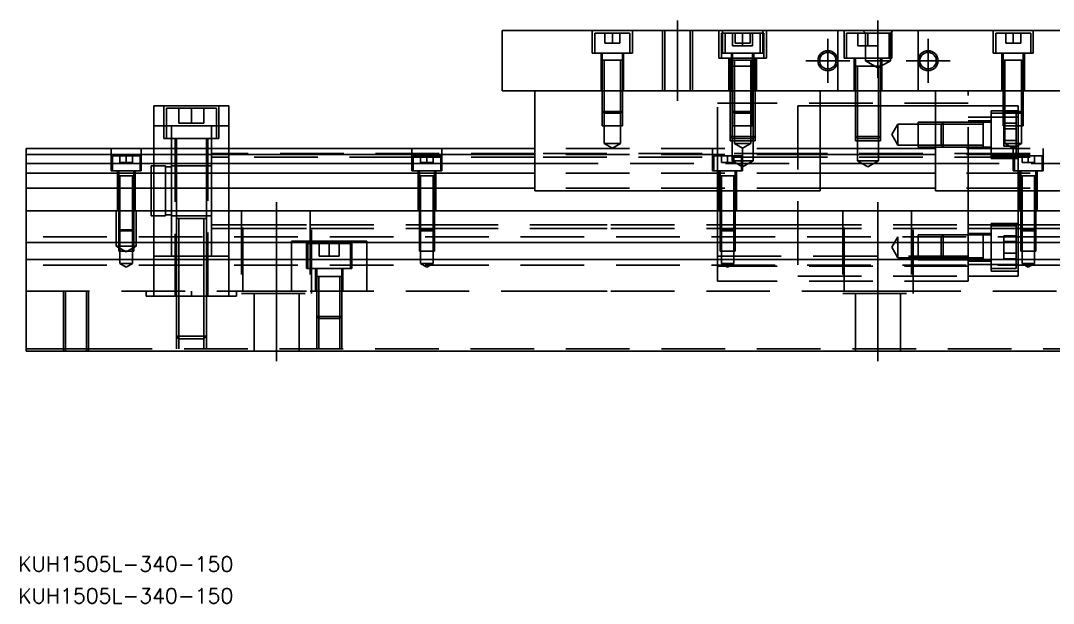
# Model space of a CAD drawing. Extents: x -12 to 553, y -287 to 102.
# Drawn here: x -1.1 to 205, y -287.3 to -171 of the extents above; entities that cross this region are included whole.
import ezdxf

# ---------------------------------------------------------------- set-up
doc = ezdxf.new("R2010")
doc.units = 0
doc.linetypes.add('CENTER', pattern=[50.8, 31.75, -6.35, 6.35, -6.35])
doc.linetypes.add('DASHED', pattern=[19.05, 12.7, -6.35])
doc.layers.get('0').update_dxf_attribs({"linetype": 'CONTINUOUS'})
doc.layers.add('CENTER', color=1, linetype='CENTER')
doc.styles.get("Standard").update_dxf_attribs({"font": 'txt.shx', "height": 3, "bigfont": 'bigfont.shx'})

# ---------------------------------------------------------------- blocks, each defined once
blk = doc.blocks.new('*U2')
at = {"color": 7, "linetype": 'CONTINUOUS'}
blk.add_text('KUH1505L-340-150', height=3, dxfattribs=at).set_placement((-1.58, -287.34))
blk = doc.blocks.new('*U3')
at = {"color": 7, "linetype": 'CONTINUOUS'}
blk.add_text('KUH1505L-340-150', height=3, dxfattribs=at).set_placement((-1.58, -281.01))

msp = doc.modelspace()

# ---------------------------------------------------------------- linework, layer by layer
at = {"color": 7, "linetype": 'CONTINUOUS'}
for p, q in [((95, -172.99), (245, -172.99)), ((95, -172.99), (95, -184.99)), ((141, -180.09), (140.499994, -180.09)), ((141.35, -180.09), (141, -180.09)), ((145, -180.09), (144.65, -180.09)), ((145.500006, -180.09), (145, -180.09)), ((95, -184.99), (245, -184.99)), ((101.5, -204.99), (101.5, -184.99)), ((158.5, -204.99), (158.5, -184.99)), ((181.5, -204.99), (181.5, -184.99)), ((25.5, -187.99), (25.5, -196.49)), ((25.5, -187.99), (40.5, -187.99)), ((40.5, -187.99), (40.5, -196.49)), ((0, -196.49), (0, -197.742272)), ((101.5, -196.49), (0, -196.49)), ((101.5, -197.742272), (0, -197.742272)), ((0, -197.742272), (0, -199.51668)), ((181.5, -196.49), (158.5, -196.49)), ((181.5, -197.742272), (158.5, -197.742272)), ((0, -199.51668), (101.5, -199.51668)), ((0, -199.51668), (0, -201.413076)), ((158.5, -199.51668), (181.5, -199.51668)), ((0, -201.413076), (0, -204.467372)), ((101.5, -201.413076), (0, -201.413076)), ((181.5, -201.413076), (158.5, -201.413076)), ((101.5, -204.467372), (0, -204.467372)), ((0, -204.467372), (0, -208.99)), ((101.5, -204.99), (158.5, -204.99)), ((181.5, -204.467372), (158.5, -204.467372)), ((181.5, -204.99), (238.5, -204.99)), ((0, -208.99), (340, -208.99)), ((0, -215.29), (0, -208.99)), ((201.25, -211.74), (201.5, -211.74)), ((340, -215.29), (0, -215.29)), ((0, -218.69), (0, -215.29)), ((0, -236.99), (0, -218.69)), ((340, -218.69), (0, -218.69)), ((191, -218.740006), (191, -218.69)), ((0, -236.99), (340, -236.99))]:
    msp.add_line(p, q, dxfattribs=at)
at = {"color": 3, "linetype": 'DASHED'}
for p, q in [((113, -172.99), (113, -177.49)), ((121, -177.49), (121, -172.99)), ((127.000006, -172.99), (127.000006, -184.99)), ((127.5, -172.99), (127.5, -184.99)), ((132.5, -184.99), (132.5, -172.99)), ((132.999994, -184.99), (132.999994, -172.99)), ((138.25, -172.99), (138.25, -178.49)), ((139, -172.99), (139, -177.49)), ((147, -177.49), (147, -172.99)), ((147.75, -178.49), (147.75, -172.99)), ((162, -172.99), (162, -184.99)), ((163.25, -172.99), (163.25, -178.49)), ((167.5, -173.49), (167, -172.99)), ((172.5, -173.49), (173, -172.99)), ((172.75, -178.49), (172.75, -172.99)), ((178, -172.99), (178, -184.99)), ((193, -172.99), (193, -177.49)), ((201, -177.49), (201, -172.99)), ((120.5, -173.49), (113.5, -173.49)), ((113.5, -173.49), (113.5, -177.49)), ((115.5, -173.49), (115.5, -175.49)), ((117, -173.49), (117, -175.49)), ((118.5, -173.49), (118.5, -175.49)), ((120.5, -177.49), (120.5, -173.49)), ((139.5, -173.49), (138.75, -173.49)), ((138.75, -173.49), (138.75, -178.49)), ((146.5, -173.49), (139.5, -173.49)), ((139.5, -173.49), (139.5, -177.49)), ((141, -173.49), (141, -175.99)), ((141.5, -173.49), (141.5, -175.49)), ((143, -173.49), (143, -175.49)), ((144.5, -173.49), (144.5, -175.49)), ((145, -173.49), (145, -175.99)), ((147.25, -173.49), (146.5, -173.49)), ((146.5, -177.49), (146.5, -173.49)), ((147.25, -178.49), (147.25, -173.49)), ((172.25, -173.49), (163.75, -173.49)), ((163.75, -173.49), (163.75, -178.49)), ((166, -173.49), (166, -175.99)), ((167.5, -173.49), (167.5, -178.99)), ((167.5, -173.49), (172.5, -173.49)), ((168, -173.49), (168, -175.99)), ((170, -173.49), (170, -175.99)), ((172.25, -178.49), (172.25, -173.49)), ((172.5, -178.99), (172.5, -173.49)), ((200.5, -173.49), (193.5, -173.49)), ((193.5, -173.49), (193.5, -177.49)), ((195.5, -173.49), (195.5, -175.49)), ((197, -173.49), (197, -175.49)), ((198.5, -173.49), (198.5, -175.49)), ((200.5, -177.49), (200.5, -173.49)), ((115.5, -175.49), (117, -175.49)), ((117, -175.49), (118.5, -175.49)), ((141, -175.99), (143, -175.99)), ((141.5, -175.49), (143, -175.49)), ((143, -175.49), (144.5, -175.49)), ((143, -175.49), (143, -175.99)), ((143, -175.99), (145, -175.99)), ((166, -175.99), (168, -175.99)), ((168, -175.99), (170, -175.99)), ((195.5, -175.49), (197, -175.49)), ((197, -175.49), (198.5, -175.49)), ((113, -177.49), (121, -177.49)), ((114.75, -177.49), (114.75, -184.99)), ((115, -177.49), (115, -178.89)), ((115, -178.885), (115, -178.89)), ((115, -178.89), (115.216462, -178.89)), ((115.216708, -178.89), (115, -178.89)), ((115, -178.89), (115, -178.895)), ((115, -178.89), (115, -184.99)), ((118.783332, -178.89), (115.216708, -178.89)), ((115.35, -178.89), (115.35, -184.99)), ((118.65, -184.99), (118.65, -178.89)), ((119, -178.89), (118.783332, -178.89)), ((118.783538, -178.89), (119, -178.89)), ((119, -178.89), (119, -177.49)), ((119, -178.89), (119, -178.885)), ((119, -178.895), (119, -178.89)), ((119, -184.99), (119, -178.89)), ((119.25, -184.99), (119.25, -177.49)), ((138.25, -178.49), (147.75, -178.49)), ((139, -177.49), (147, -177.49)), ((140.25, -178.49), (140.25, -184.99)), ((140.5, -178.49), (140.5, -180.09)), ((140.75, -177.49), (140.75, -184.99)), ((141, -177.49), (141, -178.89)), ((141, -178.885), (141, -178.89)), ((141, -178.89), (141.216462, -178.89)), ((141.216708, -178.89), (141, -178.89)), ((141, -178.89), (141, -184.99)), ((141, -178.89), (141, -178.895)), ((144.783332, -178.89), (141.216708, -178.89)), ((141.35, -178.89), (141.35, -184.99)), ((144.65, -184.99), (144.65, -178.89)), ((145, -178.89), (144.783332, -178.89)), ((144.783538, -178.89), (145, -178.89)), ((145, -178.89), (145, -177.49)), ((145, -178.89), (145, -178.885)), ((145, -184.99), (145, -178.89)), ((145, -178.895), (145, -178.89)), ((145.25, -184.99), (145.25, -177.49)), ((145.5, -180.09), (145.5, -178.49)), ((145.75, -184.99), (145.75, -178.49)), ((163.25, -178.49), (172.75, -178.49)), ((165.25, -178.49), (165.25, -184.99)), ((165.5, -178.49), (165.5, -180.09)), ((172.5, -178.99), (167.5, -178.99)), ((167.5, -178.99), (170, -180.433376)), ((170, -180.433376), (172.5, -178.99)), ((170.5, -180.09), (170.5, -178.49)), ((170.75, -184.99), (170.75, -178.49)), ((193, -177.49), (201, -177.49)), ((194.75, -177.49), (194.75, -184.99)), ((195, -177.49), (195, -178.89)), ((195, -178.885), (195, -178.89)), ((195, -178.89), (195.216462, -178.89)), ((195.216708, -178.89), (195, -178.89)), ((195, -178.89), (195, -178.895)), ((195, -178.89), (195, -184.99)), ((198.783332, -178.89), (195.216708, -178.89)), ((195.35, -178.89), (195.35, -184.99)), ((198.65, -184.99), (198.65, -178.89)), ((199, -178.89), (198.783332, -178.89)), ((198.783538, -178.89), (199, -178.89)), ((199, -178.89), (199, -177.49)), ((199, -178.89), (199, -178.885)), ((199, -178.895), (199, -178.89)), ((199, -184.99), (199, -178.89)), ((199.25, -184.99), (199.25, -177.49)), ((140.5, -180.085), (140.5, -180.09)), ((140.5, -180.09), (140.757448, -180.09)), ((140.757468, -180.09), (140.5, -180.09)), ((140.5, -180.09), (140.5, -180.095)), ((140.5, -180.09), (140.5, -184.99)), ((140.999654, -180.09), (140.757468, -180.09)), ((140.9, -180.09), (140.9, -184.99)), ((141.349616, -180.09), (140.999654, -180.09)), ((144.650424, -180.09), (141.349616, -180.09)), ((145.000386, -180.09), (144.650424, -180.09)), ((145.242552, -180.09), (145.000386, -180.09)), ((145.1, -184.99), (145.1, -180.09)), ((145.5, -180.09), (145.242552, -180.09)), ((145.242602, -180.09), (145.5, -180.09)), ((145.5, -180.09), (145.5, -180.085)), ((145.5, -180.095), (145.5, -180.09)), ((145.5, -184.99), (145.5, -180.09)), ((165.5, -180.085), (165.5, -180.09)), ((165.5, -180.09), (165.757448, -180.09)), ((165.757468, -180.09), (165.5, -180.09)), ((165.5, -180.09), (165.5, -184.99)), ((165.5, -180.09), (165.5, -180.095)), ((170.242552, -180.09), (165.757468, -180.09)), ((165.9, -180.09), (165.9, -184.99)), ((170.1, -184.99), (170.1, -180.09)), ((170.5, -180.09), (170.242552, -180.09)), ((170.242602, -180.09), (170.5, -180.09)), ((170.5, -180.09), (170.5, -180.085)), ((170.5, -184.99), (170.5, -180.09)), ((170.5, -180.095), (170.5, -180.09)), ((115, -184.99), (115, -189.14)), ((115.000006, -184.99), (115.000006, -189.140006)), ((115.35, -184.99), (115.35, -189.49)), ((118.65, -189.49), (118.65, -184.99)), ((118.999994, -189.140006), (118.999994, -184.99)), ((119, -189.14), (119, -184.99)), ((138, -200.99), (138, -184.99)), ((140.5, -184.99), (140.5, -194.09)), ((140.500006, -184.99), (140.500002, -194.09)), ((140.9, -184.99), (140.9, -194.49)), ((141, -184.99), (141, -189.14)), ((141.000006, -184.99), (141.000002, -189.14)), ((141.35, -184.99), (141.35, -189.49)), ((144.65, -189.49), (144.65, -184.99)), ((144.999998, -189.14), (144.999994, -184.99)), ((145, -189.14), (145, -184.99)), ((145.1, -194.49), (145.1, -184.99)), ((145.499998, -194.09), (145.499994, -184.99)), ((145.5, -194.09), (145.5, -184.99)), ((165.5, -184.99), (165.5, -194.09)), ((165.500006, -184.99), (165.500002, -194.09)), ((165.9, -184.99), (165.9, -194.49)), ((170.1, -194.49), (170.1, -184.99)), ((170.499998, -194.09), (170.499994, -184.99)), ((170.5, -194.09), (170.5, -184.99)), ((188, -204.99), (188, -184.99)), ((195, -184.99), (195, -189.14)), ((195.000006, -184.99), (195.000002, -189.14)), ((195.35, -184.99), (195.35, -189.49)), ((198.65, -189.49), (198.65, -184.99)), ((198.999998, -189.14), (198.999994, -184.99)), ((199, -189.14), (199, -184.99)), ((188, -187.49), (138, -187.49)), ((27.5, -187.99), (27.5, -194.49)), ((38, -188.49), (28, -188.49)), ((28, -188.49), (28, -194.49)), ((30.5, -188.49), (30.5, -191.49)), ((33, -188.49), (33, -191.49)), ((35.5, -188.49), (35.5, -191.49)), ((38, -194.49), (38, -188.49)), ((38.5, -194.49), (38.5, -187.99)), ((115, -189.14), (119, -189.14)), ((115, -189.14), (115.35, -189.49)), ((115.000006, -189.140006), (115.000006, -191.99)), ((118.65, -189.49), (115.35, -189.49)), ((115.35, -189.49), (115.35, -191.99)), ((118.65, -189.49), (119, -189.14)), ((118.65, -191.99), (118.65, -189.49)), ((118.999994, -191.99), (118.999994, -189.140006)), ((141, -189.14), (145, -189.14)), ((141, -189.14), (141.35, -189.49)), ((141.000002, -189.14), (141.000006, -191.99)), ((144.65, -189.49), (141.35, -189.49)), ((141.35, -189.49), (141.35, -191.99)), ((144.65, -189.49), (145, -189.14)), ((144.65, -191.99), (144.65, -189.49)), ((144.999994, -191.99), (144.999998, -189.14)), ((154, -187.99), (154, -221.99)), ((158.5, -187.99), (154, -187.99)), ((165.5, -187.99), (158.5, -187.99)), ((165.9, -187.99), (165.5, -187.99)), ((170.1, -187.99), (165.9, -187.99)), ((170.5, -187.99), (170.1, -187.99)), ((181.5, -187.99), (170.5, -187.99)), ((188, -187.99), (181.5, -187.99)), ((195, -187.99), (188, -187.99)), ((192.6, -188.99), (192.6, -198.49)), ((198, -188.99), (192.6, -188.99)), ((195.000006, -189.49), (192.6, -189.49)), ((195.35, -187.99), (195, -187.99)), ((195, -189.14), (199, -189.14)), ((195, -189.14), (195.35, -189.49)), ((195.000002, -189.14), (195.000006, -191.99)), ((195.35, -189.49), (195.000006, -189.49)), ((198, -187.99), (195.35, -187.99)), ((198.65, -189.49), (195.35, -189.49)), ((195.35, -189.49), (195.35, -191.99)), ((197.6, -197.99), (197.6, -189.49)), ((198, -189.49), (198, -187.99)), ((198, -190.293062), (198, -189.49)), ((198.65, -189.49), (199, -189.14)), ((198.65, -191.99), (198.65, -189.49)), ((198.999994, -191.99), (198.999998, -189.14)), ((30.5, -191.49), (33, -191.49)), ((33, -191.49), (35.5, -191.49)), ((174, -191.64), (172.787564, -193.74)), ((174, -195.84), (174, -191.64)), ((178, -191.64), (174, -191.64)), ((178, -191.240006), (178, -196.239994)), ((181.5, -191.240006), (178, -191.240006)), ((182.6, -191.64), (178, -191.64)), ((182.999994, -191.240006), (181.5, -191.240006)), ((183, -191.24), (182.6, -191.64)), ((182.6, -195.84), (182.6, -191.64)), ((188, -191.64), (182.6, -191.64)), ((188, -191.240006), (182.999994, -191.240006)), ((183, -191.24), (183, -196.24)), ((188, -191.24), (183, -191.24)), ((195.000006, -190.293062), (188, -190.293062)), ((192.6, -190.99), (188, -190.99)), ((191, -191.24), (188, -191.24)), ((191, -191.64), (188, -191.64)), ((191, -191.24), (190.995, -191.24)), ((191, -191.497468), (191, -191.24)), ((191.005, -191.24), (191, -191.24)), ((192.6, -191.24), (191, -191.24)), ((191, -193.589954), (191, -191.497468)), ((198, -190.293062), (195.000006, -190.293062)), ((195.1, -191.430598), (195.1, -192.5853)), ((197.6, -191.430598), (195.1, -191.430598)), ((198, -200.99), (198, -190.293062)), ((29, -191.99), (25.5, -191.99)), ((29, -194.49), (29, -191.99)), ((37, -191.99), (29, -191.99)), ((37, -194.49), (37, -191.99)), ((40.5, -191.99), (37, -191.99)), ((115.000006, -191.99), (118.999994, -191.99)), ((115.35, -191.99), (115.35, -195.49)), ((118.65, -195.49), (118.65, -191.99)), ((141.000006, -191.99), (144.999994, -191.99)), ((141.35, -191.99), (141.35, -195.49)), ((144.65, -195.49), (144.65, -191.99)), ((191, -193.94002), (191, -193.589954)), ((195.000006, -191.99), (198.999994, -191.99)), ((197.6, -192.5853), (195.1, -192.5853)), ((195.1, -192.5853), (195.1, -194.8947)), ((195.35, -191.99), (195.35, -195.49)), ((198.65, -195.49), (198.65, -191.99)), ((27.5, -194.49), (38.5, -194.49)), ((29, -196.49), (29, -194.49)), ((29.75, -194.49), (29.75, -225.99)), ((30, -194.49), (30, -196.49)), ((36, -196.49), (36, -194.49)), ((36.25, -225.99), (36.25, -194.49)), ((37, -196.49), (37, -194.49)), ((118.65, -195.49), (115.35, -195.49)), ((115.35, -195.49), (117, -196.442628)), ((117, -196.442628), (118.65, -195.49)), ((140.5, -194.09), (145.5, -194.09)), ((140.5, -194.09), (140.9, -194.49)), ((140.500002, -194.09), (140.500006, -194.99)), ((140.500006, -194.99), (145.499994, -194.99)), ((145.1, -194.49), (140.9, -194.49)), ((140.9, -194.49), (140.9, -194.99)), ((140.9, -194.99), (140.9, -198.99)), ((144.65, -195.49), (141.35, -195.49)), ((141.35, -195.49), (143, -196.442628)), ((143, -196.442628), (144.65, -195.49)), ((145.1, -194.49), (145.5, -194.09)), ((145.1, -194.99), (145.1, -194.49)), ((145.1, -198.99), (145.1, -194.99)), ((145.499994, -194.99), (145.499998, -194.09)), ((165.5, -194.09), (170.5, -194.09)), ((165.5, -194.09), (165.9, -194.49)), ((165.500002, -194.09), (165.500006, -194.99)), ((165.500006, -194.99), (170.499994, -194.99)), ((170.1, -194.49), (165.9, -194.49)), ((165.9, -194.49), (165.9, -194.99)), ((165.9, -194.99), (165.9, -198.99)), ((170.1, -194.49), (170.5, -194.09)), ((170.1, -194.99), (170.1, -194.49)), ((170.1, -198.99), (170.1, -194.99)), ((170.499994, -194.99), (170.499998, -194.09)), ((172.787564, -193.74), (174, -195.84)), ((191, -195.982552), (191, -193.94002)), ((197.6, -194.8947), (195.1, -194.8947)), ((195.1, -194.8947), (195.1, -196.049402)), ((198.65, -195.49), (195.35, -195.49)), ((195.35, -195.49), (197, -196.442628)), ((197, -196.442628), (198.65, -195.49)), ((17, -196.49), (17, -200.99)), ((23, -200.99), (23, -196.49)), ((25.5, -196.49), (25.5, -208.99)), ((29, -204.99), (29, -196.49)), ((30, -196.49), (30, -208.99)), ((36, -208.99), (36, -196.49)), ((37, -204.99), (37, -196.49)), ((40.5, -197.49), (37, -197.49)), ((40.5, -196.49), (40.5, -208.99)), ((101.5, -197.49), (40.5, -197.49)), ((77, -196.49), (77, -200.99)), ((83, -200.99), (83, -196.49)), ((158.5, -196.49), (101.5, -196.49)), ((154, -197.49), (101.5, -197.49)), ((158.5, -197.742272), (101.5, -197.742272)), ((137, -196.49), (137, -200.99)), ((143, -200.99), (143, -196.49)), ((198, -197.49), (154, -197.49)), ((174, -195.84), (178, -195.84)), ((178, -195.84), (182.6, -195.84)), ((178, -196.239994), (183, -196.239994)), ((238.5, -196.49), (181.5, -196.49)), ((238.5, -197.742272), (181.5, -197.742272)), ((182.6, -195.84), (183, -196.24)), ((182.6, -195.84), (188, -195.84)), ((183, -196.239994), (188, -196.239994)), ((183, -196.24), (188, -196.239998)), ((188, -195.84), (191, -195.84)), ((188, -196.239998), (191.005, -196.24)), ((190.995, -196.24), (192.6, -196.24)), ((191, -196.24), (191, -195.982552)), ((191, -195.982602), (191, -196.24)), ((197.6, -196.049402), (195.1, -196.049402)), ((197, -196.49), (197, -200.99)), ((238.5, -197.49), (198, -197.49)), ((203, -200.99), (203, -196.49)), ((22.75, -197.99), (17.25, -197.99)), ((17.25, -197.99), (17.25, -200.99)), ((18.75, -197.99), (18.75, -199.29)), ((18.75, -199.29), (20, -199.29)), ((20, -197.99), (20, -199.29)), ((20, -199.29), (21.25, -199.29)), ((21.25, -197.99), (21.25, -199.29)), ((22.75, -200.99), (22.75, -197.99)), ((40.5, -198.24), (37, -198.24)), ((77.25, -198.24), (40.5, -198.24)), ((82.75, -197.99), (77.25, -197.99)), ((77.25, -197.99), (77.25, -200.99)), ((82.75, -198.24), (77.25, -198.24)), ((78.75, -197.99), (78.75, -199.29)), ((78.75, -199.29), (80, -199.29)), ((80, -197.99), (80, -199.29)), ((80, -199.29), (81.25, -199.29)), ((81.25, -197.99), (81.25, -199.29)), ((82.75, -200.99), (82.75, -197.99)), ((101.5, -198.24), (82.75, -198.24)), ((154, -198.24), (101.5, -198.24)), ((101.5, -199.51668), (158.5, -199.51668)), ((142.75, -197.99), (137.25, -197.99)), ((137.25, -197.99), (137.25, -200.99)), ((138.75, -197.99), (138.75, -199.29)), ((138.75, -199.29), (140, -199.29)), ((140, -197.99), (140, -199.29)), ((140, -199.29), (141.25, -199.29)), ((145.1, -198.99), (140.9, -198.99)), ((140.9, -198.99), (143, -200.202436)), ((141.25, -197.99), (141.25, -199.29)), ((142.75, -200.99), (142.75, -197.99)), ((143, -200.202436), (145.1, -198.99)), ((198, -198.24), (154, -198.24)), ((170.1, -198.99), (165.9, -198.99)), ((165.9, -198.99), (168, -200.202436)), ((168, -200.202436), (170.1, -198.99)), ((181.5, -199.51668), (238.5, -199.51668)), ((192.6, -197.99), (197.25, -197.99)), ((192.6, -198.49), (198, -198.49)), ((202.75, -197.99), (197.25, -197.99)), ((197.25, -197.99), (197.25, -200.99)), ((238.5, -198.24), (198, -198.24)), ((198.75, -197.99), (198.75, -199.29)), ((198.75, -199.29), (200, -199.29)), ((200, -197.99), (200, -199.29)), ((200, -199.29), (201.25, -199.29)), ((201.25, -197.99), (201.25, -199.29)), ((202.75, -200.99), (202.75, -197.99)), ((17, -200.99), (23, -200.99)), ((18.25, -200.99), (18.25, -208.99)), ((18.5, -200.99), (18.5, -201.99)), ((21.5, -201.99), (21.5, -200.99)), ((21.75, -208.99), (21.75, -200.99)), ((25, -204.99), (25, -199.99)), ((25.5, -199.99), (25, -199.99)), ((27.85, -199.99), (25.5, -199.99)), ((27.85, -204.99), (27.85, -199.99)), ((29, -200.19), (27.85, -200.19)), ((30, -199.99), (29, -199.99)), ((36, -199.99), (30, -199.99)), ((37, -199.99), (36, -199.99)), ((77, -200.99), (83, -200.99)), ((78.25, -200.99), (78.25, -208.99)), ((78.5, -200.99), (78.5, -201.99)), ((81.5, -201.99), (81.5, -200.99)), ((81.75, -208.99), (81.75, -200.99)), ((158.5, -201.413076), (101.5, -201.413076)), ((137, -200.99), (143, -200.99)), ((138, -204.99), (138, -200.99)), ((138.25, -200.99), (138.25, -208.99)), ((138.5, -200.99), (138.5, -201.99)), ((141.5, -201.99), (141.5, -200.99)), ((141.75, -208.99), (141.75, -200.99)), ((238.5, -201.413076), (181.5, -201.413076)), ((197, -200.99), (203, -200.99)), ((198, -204.99), (198, -200.99)), ((198.25, -200.99), (198.25, -208.99)), ((198.5, -200.99), (198.5, -201.99)), ((201.5, -201.99), (201.5, -200.99)), ((201.75, -208.99), (201.75, -200.99)), ((18.5, -201.985), (18.5, -201.99)), ((18.624678, -201.99), (18.5, -201.99)), ((18.5, -201.99), (18.5, -208.99)), ((18.5, -201.99), (18.5, -201.995)), ((19.998804, -201.99), (18.624678, -201.99)), ((18.75, -201.99), (18.75, -208.99)), ((21.37533, -201.99), (19.998804, -201.99)), ((21.25, -208.99), (21.25, -201.99)), ((21.5, -201.99), (21.37533, -201.99)), ((21.5, -201.99), (21.5, -201.985)), ((21.5, -208.99), (21.5, -201.99)), ((21.5, -201.995), (21.5, -201.99)), ((78.5, -201.985), (78.5, -201.99)), ((78.5, -201.99), (78.62467, -201.99)), ((78.624678, -201.99), (78.5, -201.99)), ((78.5, -201.99), (78.5, -201.995)), ((78.5, -201.99), (78.5, -208.99)), ((78.62467, -201.99), (81.375392, -201.99)), ((79.998804, -201.99), (78.624678, -201.99)), ((78.75, -201.99), (78.75, -208.99)), ((81.37533, -201.99), (79.998804, -201.99)), ((81.25, -208.99), (81.25, -201.99)), ((81.5, -201.99), (81.37533, -201.99)), ((81.375392, -201.99), (81.5, -201.99)), ((81.5, -201.99), (81.5, -201.985)), ((81.5, -201.995), (81.5, -201.99)), ((81.5, -208.99), (81.5, -201.99)), ((138.5, -201.985), (138.5, -201.99)), ((138.624678, -201.99), (138.5, -201.99)), ((138.5, -201.99), (138.5, -204.99)), ((138.5, -201.99), (138.5, -201.995)), ((139.998804, -201.99), (138.624678, -201.99)), ((138.75, -201.99), (138.75, -204.99)), ((141.37533, -201.99), (139.998804, -201.99)), ((141.25, -204.99), (141.25, -201.99)), ((141.5, -201.99), (141.37533, -201.99)), ((141.5, -201.99), (141.5, -201.985)), ((141.5, -204.99), (141.5, -201.99)), ((141.5, -201.995), (141.5, -201.99)), ((198.5, -201.985), (198.5, -201.99)), ((198.5, -201.99), (198.62467, -201.99)), ((198.624678, -201.99), (198.5, -201.99)), ((198.5, -201.99), (198.5, -201.995)), ((198.5, -201.99), (198.5, -204.99)), ((198.62467, -201.99), (201.375392, -201.99)), ((199.998804, -201.99), (198.624678, -201.99)), ((198.75, -201.99), (198.75, -204.99)), ((201.37533, -201.99), (199.998804, -201.99)), ((201.25, -204.99), (201.25, -201.99)), ((201.5, -201.99), (201.37533, -201.99)), ((201.375392, -201.99), (201.5, -201.99)), ((201.5, -201.99), (201.5, -201.985)), ((201.5, -201.995), (201.5, -201.99)), ((201.5, -204.99), (201.5, -201.99)), ((25, -208.99), (25, -204.99)), ((27.85, -208.99), (27.85, -204.99)), ((29, -208.99), (29, -204.99)), ((37, -208.99), (37, -204.99)), ((158.5, -204.467372), (101.5, -204.467372)), ((138, -208.99), (138, -204.99)), ((138.5, -204.99), (138.5, -208.99)), ((138.75, -204.99), (138.75, -208.99)), ((141.25, -208.99), (141.25, -204.99)), ((141.5, -208.99), (141.5, -204.99)), ((238.5, -204.467372), (181.5, -204.467372)), ((188, -208.99), (188, -204.99)), ((198, -208.99), (198, -204.99)), ((198.5, -204.99), (198.5, -208.99)), ((198.75, -204.99), (198.75, -208.99)), ((201.25, -208.99), (201.25, -204.99)), ((201.5, -208.99), (201.5, -204.99)), ((18, -208.99), (18, -215.99)), ((18.5, -208.99), (18.5, -212.74)), ((18.500006, -208.99), (18.500002, -212.74)), ((18.75, -208.99), (18.75, -212.99)), ((21.25, -212.99), (21.25, -208.99)), ((21.499998, -212.74), (21.499994, -208.99)), ((21.5, -212.74), (21.5, -208.99)), ((22, -215.99), (22, -208.99)), ((25, -209.99), (25, -208.99)), ((25, -209.99), (25.5, -209.99)), ((25.5, -208.99), (25.5, -215.29)), ((25.5, -209.99), (27.85, -209.99)), ((27.85, -209.99), (27.85, -208.99)), ((27.85, -209.79), (29, -209.79)), ((29, -215.29), (29, -208.99)), ((29, -209.99), (30, -209.99)), ((30, -208.99), (30, -210.49)), ((30, -209.99), (36, -209.99)), ((36, -210.49), (36, -208.99)), ((36, -209.99), (37, -209.99)), ((37, -215.29), (37, -208.99)), ((40.5, -208.99), (40.5, -215.29)), ((43, -208.99), (43, -225.49)), ((43.291796, -224.99), (43.291796, -208.99)), ((56.708204, -208.99), (56.708204, -224.99)), ((57, -225.49), (57, -208.99)), ((78.5, -208.99), (78.5, -212.74)), ((78.500006, -208.99), (78.500006, -212.740006)), ((78.75, -208.99), (78.75, -212.99)), ((81.25, -212.99), (81.25, -208.99)), ((81.499994, -212.740006), (81.499994, -208.99)), ((81.5, -212.74), (81.5, -208.99)), ((138, -215.29), (138, -208.99)), ((138.5, -208.99), (138.5, -212.74)), ((138.500006, -208.99), (138.500006, -212.740006)), ((138.75, -208.99), (138.75, -212.99)), ((141.25, -212.99), (141.25, -208.99)), ((141.499994, -212.740006), (141.499994, -208.99)), ((141.5, -212.74), (141.5, -208.99)), ((163, -208.99), (163, -225.49)), ((163.291796, -224.99), (163.291796, -208.99)), ((176.708204, -208.99), (176.708204, -224.99)), ((177, -225.49), (177, -208.99)), ((188, -215.29), (188, -208.99)), ((198, -215.29), (198, -208.99)), ((198.5, -208.99), (198.5, -212.74)), ((198.500006, -208.99), (198.500006, -212.740006)), ((198.75, -208.99), (198.75, -212.99)), ((201.25, -212.99), (201.25, -208.99)), ((201.499994, -212.740006), (201.499994, -208.99)), ((201.5, -212.74), (201.5, -208.99)), ((30, -210.485), (30, -210.49)), ((30.349602, -210.49), (30, -210.49)), ((30, -210.49), (30, -215.29)), ((30, -210.49), (30, -210.495)), ((35.65035, -210.49), (30.349602, -210.49)), ((30.5, -210.49), (30.5, -215.29)), ((35.5, -215.29), (35.5, -210.49)), ((36, -210.49), (35.65035, -210.49)), ((36, -210.49), (36, -210.485)), ((36, -215.29), (36, -210.49)), ((36, -210.495), (36, -210.49)), ((37, -211.74), (40.5, -211.74)), ((40.5, -211.74), (43.291796, -211.74)), ((43.291796, -211.74), (56.708204, -211.74)), ((56.708204, -211.74), (78.5, -211.74)), ((78.5, -211.74), (78.75, -211.74)), ((78.75, -211.74), (81.25, -211.74)), ((81.25, -211.74), (81.5, -211.74)), ((81.5, -211.74), (103.291796, -211.74)), ((103.291796, -211.74), (116.708204, -211.74)), ((116.708204, -211.74), (138, -211.74)), ((138, -211.74), (138.5, -211.74)), ((138.5, -211.74), (138.75, -211.74)), ((138.75, -211.74), (141.25, -211.74)), ((141.25, -211.74), (141.5, -211.74)), ((141.5, -211.74), (154, -211.74)), ((154, -211.74), (188, -211.74)), ((188, -211.74), (198, -211.74)), ((192.6, -211.49), (192.6, -220.99)), ((198, -211.49), (192.6, -211.49)), ((197.6, -211.99), (192.6, -211.99)), ((197.6, -215.29), (197.6, -211.99)), ((198, -211.74), (198.5, -211.74)), ((198.5, -211.74), (198.75, -211.74)), ((198.75, -211.74), (201.25, -211.74)), ((201.5, -211.74), (223.291796, -211.74)), ((340, -214.14), (0, -214.14)), ((18.5, -212.74), (21.5, -212.74)), ((18.5, -212.74), (18.75, -212.99)), ((18.500002, -212.74), (18.500006, -215.29)), ((21.25, -212.99), (18.75, -212.99)), ((18.75, -212.99), (18.75, -216.99)), ((21.25, -212.99), (21.5, -212.74)), ((21.25, -216.99), (21.25, -212.99)), ((21.499994, -215.29), (21.499998, -212.74)), ((37, -212.49), (40.5, -212.49)), ((40.5, -212.49), (43.291796, -212.49)), ((43.291796, -212.49), (56.708204, -212.49)), ((56.708204, -212.49), (78.5, -212.49)), ((78.5, -212.49), (78.75, -212.49)), ((78.5, -212.74), (81.5, -212.74)), ((78.5, -212.74), (78.75, -212.99)), ((78.500006, -212.740006), (78.500006, -215.29)), ((78.75, -212.49), (81.25, -212.49)), ((81.25, -212.99), (78.75, -212.99)), ((78.75, -212.99), (78.75, -216.99)), ((81.25, -212.49), (81.5, -212.49)), ((81.25, -212.99), (81.5, -212.74)), ((81.25, -216.99), (81.25, -212.99)), ((81.499994, -215.29), (81.499994, -212.740006)), ((81.5, -212.49), (103.291796, -212.49)), ((103.291796, -212.49), (116.708204, -212.49)), ((116.708204, -212.49), (138, -212.49)), ((138, -212.49), (138.5, -212.49)), ((138.5, -212.49), (138.75, -212.49)), ((138.5, -212.74), (141.5, -212.74)), ((138.5, -212.74), (138.75, -212.99)), ((138.500006, -212.740006), (138.500006, -215.29)), ((138.75, -212.49), (141.25, -212.49)), ((141.25, -212.99), (138.75, -212.99)), ((138.75, -212.99), (138.75, -216.99)), ((141.25, -212.49), (141.5, -212.49)), ((141.25, -212.99), (141.5, -212.74)), ((141.25, -216.99), (141.25, -212.99)), ((141.499994, -215.29), (141.499994, -212.740006)), ((141.5, -212.49), (154, -212.49)), ((154, -212.489994), (188, -212.489994)), ((154, -212.49), (188, -212.49)), ((174, -214.14), (172.787564, -216.24)), ((174, -218.34), (174, -214.14)), ((178, -213.740006), (178, -218.739994)), ((183, -213.740006), (178, -213.740006)), ((183, -213.74), (182.6, -214.14)), ((182.6, -218.34), (182.6, -214.14)), ((183, -213.74), (183, -218.74)), ((188, -213.74), (183, -213.74)), ((188, -213.740006), (183, -213.740006)), ((188, -212.489994), (192.6, -212.489994)), ((188, -212.49), (192.6, -212.49)), ((192.6, -213.49), (188, -213.49)), ((191, -213.74), (188, -213.74)), ((191, -213.74), (190.995, -213.74)), ((191, -213.997468), (191, -213.74)), ((191.005, -213.74), (191, -213.74)), ((192.6, -213.74), (191, -213.74)), ((191, -215.28994), (191, -213.997468)), ((192.6, -212.489994), (197.6, -212.489994)), ((192.6, -212.49), (197.6, -212.49)), ((195.1, -213.930598), (195.1, -215.0853)), ((197.6, -213.930598), (195.1, -213.930598)), ((197.6, -212.489994), (198, -212.489994)), ((197.6, -212.49), (198, -212.49)), ((198, -212.49), (198.5, -212.49)), ((198.5, -212.49), (198.75, -212.49)), ((198.5, -212.74), (201.5, -212.74)), ((198.5, -212.74), (198.75, -212.99)), ((198.500006, -212.740006), (198.500006, -215.29)), ((198.75, -212.49), (201.25, -212.49)), ((201.25, -212.99), (198.75, -212.99)), ((198.75, -212.99), (198.75, -216.99)), ((201.25, -212.49), (201.5, -212.49)), ((201.25, -212.99), (201.5, -212.74)), ((201.25, -216.99), (201.25, -212.99)), ((201.499994, -215.29), (201.499994, -212.740006)), ((201.5, -212.49), (223.291796, -212.49)), ((22, -215.99), (18, -215.99)), ((18, -215.99), (20, -217.1447)), ((18.500006, -215.29), (18.500006, -216.99)), ((20, -217.1447), (22, -215.99)), ((21.499994, -216.99), (21.499994, -215.29)), ((25.5, -215.29), (25.5, -218.69)), ((29, -217.99), (29, -215.29)), ((30, -215.29), (30, -218.69)), ((30.5, -215.29), (30.5, -218.69)), ((35.5, -218.69), (35.5, -215.29)), ((36, -218.69), (36, -215.29)), ((37, -217.99), (37, -215.29)), ((40.5, -215.29), (40.5, -218.69)), ((53, -214.99), (53, -215.29)), ((53, -214.99), (56.708204, -214.99)), ((53, -215.29), (53, -218.69)), ((56, -214.99), (56, -220.49)), ((56.708204, -215.49), (56.25, -215.49)), ((56.25, -215.49), (56.25, -218.69)), ((56.708204, -214.99), (68, -214.99)), ((64.75, -215.49), (56.708204, -215.49)), ((58.5, -215.49), (58.5, -217.99)), ((60.5, -215.49), (60.5, -217.99)), ((62.5, -215.49), (62.5, -217.99)), ((64.75, -218.69), (64.75, -215.49)), ((65, -220.49), (65, -214.99)), ((68, -214.99), (68, -215.29)), ((68, -215.29), (68, -218.69)), ((78.500006, -215.29), (78.500006, -216.99)), ((81.499994, -216.99), (81.499994, -215.29)), ((138, -217.99), (138, -215.29)), ((138.500006, -215.29), (138.500006, -216.99)), ((141.499994, -216.99), (141.499994, -215.29)), ((172.787564, -216.24), (174, -218.34)), ((188, -217.99), (188, -215.29)), ((191, -216.089954), (191, -215.28994)), ((191, -216.44002), (191, -216.089954)), ((197.6, -215.0853), (195.1, -215.0853)), ((195.1, -215.0853), (195.1, -217.3947)), ((197.6, -218.69), (197.6, -215.29)), ((198, -218.69), (198, -215.29)), ((198.500006, -215.29), (198.500006, -216.99)), ((201.499994, -216.99), (201.499994, -215.29)), ((18.500006, -216.99), (21.499994, -216.99)), ((18.75, -216.99), (18.75, -219.49)), ((21.25, -219.49), (21.25, -216.99)), ((25.5, -217.99), (29, -217.99)), ((29, -217.99), (30, -217.99)), ((30, -217.99), (30.5, -217.99)), ((30.5, -217.99), (35.5, -217.99)), ((35.5, -217.99), (36, -217.99)), ((36, -217.99), (37, -217.99)), ((37, -217.99), (40.5, -217.99)), ((58.5, -217.99), (60.5, -217.99)), ((60.5, -217.99), (62.5, -217.99)), ((78.500006, -216.99), (81.499994, -216.99)), ((78.75, -216.99), (78.75, -219.49)), ((81.25, -219.49), (81.25, -216.99)), ((138, -217.99), (188, -217.99)), ((138, -218.69), (138, -217.99)), ((138.500006, -216.99), (141.499994, -216.99)), ((138.75, -216.99), (138.75, -219.49)), ((141.25, -219.49), (141.25, -216.99)), ((174, -218.34), (178, -218.34)), ((178, -218.34), (182.6, -218.34)), ((182.6, -218.34), (188, -218.34)), ((182.6, -218.34), (183, -218.74)), ((188, -217.99), (188, -218.69)), ((188, -218.34), (191, -218.34)), ((191, -218.482552), (191, -216.44002)), ((195.1, -217.3947), (195.1, -218.549402)), ((197.6, -217.3947), (195.1, -217.3947)), ((198.500006, -216.99), (201.499994, -216.99)), ((198.75, -216.99), (198.75, -219.49)), ((201.25, -219.49), (201.25, -216.99)), ((340, -219.84), (0, -219.84)), ((21.25, -219.49), (18.75, -219.49)), ((18.75, -219.49), (20, -220.211688)), ((20, -220.211688), (21.25, -219.49)), ((25.5, -218.69), (25.5, -225.99)), ((30, -218.69), (30, -225.99)), ((30.5, -218.69), (30.5, -225.99)), ((35.5, -225.99), (35.5, -218.69)), ((36, -225.99), (36, -218.69)), ((40.5, -218.69), (40.5, -225.99)), ((53, -218.69), (53, -224.99)), ((56, -220.49), (65, -220.49)), ((56.25, -218.69), (56.25, -220.49)), ((57.75, -220.49), (57.75, -224.99)), ((58, -220.49), (58, -222.095)), ((63, -222.095), (63, -220.49)), ((63.25, -224.99), (63.25, -220.49)), ((64.75, -220.49), (64.75, -218.69)), ((68, -218.69), (68, -224.99)), ((81.25, -219.49), (78.75, -219.49)), ((78.75, -219.49), (80, -220.211688)), ((80, -220.211688), (81.25, -219.49)), ((138, -222.99), (138, -218.69)), ((188, -219.998332), (138, -219.998332)), ((141.25, -219.49), (138.75, -219.49)), ((138.75, -219.49), (140, -220.211688)), ((140, -220.211688), (141.25, -219.49)), ((178, -218.739994), (183, -218.739994)), ((183, -218.739994), (188, -218.739994)), ((183, -218.74), (188, -218.739998)), ((188, -218.69), (188, -222.99)), ((188, -218.739998), (191.005, -218.74)), ((188, -218.99), (192.6, -218.99)), ((198, -219.686938), (188, -219.686938)), ((190.995, -218.74), (192.6, -218.74)), ((191, -218.69059), (191, -218.482552)), ((191, -218.74), (191, -218.69059)), ((192.6, -220.49), (197.6, -220.49)), ((197.6, -218.549402), (195.1, -218.549402)), ((197.6, -220.49), (197.6, -218.69)), ((198, -219.686938), (198, -218.69)), ((198, -221.99), (198, -219.686938)), ((201.25, -219.49), (198.75, -219.49)), ((198.75, -219.49), (200, -220.211688)), ((200, -220.211688), (201.25, -219.49)), ((58, -222.085), (58, -224.99)), ((58, -222.09), (58.257448, -222.09)), ((58.257468, -222.09), (58, -222.09)), ((62.742552, -222.09), (58.257468, -222.09)), ((58.4, -222.09), (58.4, -224.99)), ((62.6, -224.99), (62.6, -222.09)), ((63, -222.09), (62.742552, -222.09)), ((62.742602, -222.09), (63, -222.09)), ((63, -224.99), (63, -222.085)), ((154, -221.99), (188, -221.99)), ((198, -221.99), (188, -221.99)), ((192.6, -220.99), (198, -220.99)), ((188, -222.99), (138, -222.99)), ((0, -224.99), (43.291796, -224.99)), ((7.500006, -224.99), (7.500006, -236.49)), ((7.9, -224.99), (12.1, -224.99)), ((7.9, -224.99), (7.9, -236.49)), ((12.1, -236.49), (12.1, -224.99)), ((12.499994, -236.49), (12.499994, -224.99)), ((24, -224.99), (24, -225.99)), ((24, -225.99), (33, -225.99)), ((30, -225.99), (30, -233.99)), ((30.000006, -225.99), (30.000006, -233.990006)), ((30.5, -225.99), (30.5, -234.49)), ((33, -224.99), (33, -225.99)), ((33, -225.99), (33, -224.99)), ((33, -225.99), (42, -225.99)), ((35.5, -234.49), (35.5, -225.99)), ((35.999994, -233.990006), (35.999994, -225.99)), ((36, -233.99), (36, -225.99)), ((42, -225.99), (42, -224.99)), ((43, -225.49), (57, -225.49)), ((43.291796, -224.99), (56.708204, -224.99)), ((43.291796, -224.99), (56.708204, -224.99)), ((45.5, -225.49), (45.5, -236.99)), ((54.5, -236.99), (54.5, -225.49)), ((56.708204, -224.99), (103.291796, -224.99)), ((58, -224.99), (58, -230.09)), ((58.000006, -224.99), (58.000006, -230.090006)), ((58.4, -224.99), (58.4, -230.49)), ((62.6, -230.49), (62.6, -224.99)), ((62.999994, -230.090006), (62.999994, -224.99)), ((63, -230.09), (63, -224.99)), ((103.291796, -224.99), (116.708204, -224.99)), ((116.708204, -224.99), (223.291796, -224.99)), ((163, -225.49), (177, -225.49)), ((163.291796, -224.99), (176.708204, -224.99)), ((165.5, -225.49), (165.5, -236.99)), ((174.5, -236.99), (174.5, -225.49)), ((58, -230.09), (63, -230.09)), ((58, -230.09), (58.4, -230.49)), ((58.000006, -230.090006), (58.000006, -236.49)), ((62.6, -230.49), (58.4, -230.49)), ((58.4, -230.49), (58.4, -236.49)), ((62.6, -230.49), (63, -230.09)), ((62.6, -236.49), (62.6, -230.49)), ((62.999994, -236.49), (62.999994, -230.090006)), ((30, -233.99), (36, -233.99)), ((30, -233.99), (30.5, -234.49)), ((30.000006, -233.990006), (30.000006, -236.49)), ((35.5, -234.49), (30.5, -234.49)), ((30.5, -234.49), (30.5, -236.49)), ((35.5, -234.49), (36, -233.99)), ((35.5, -236.49), (35.5, -234.49)), ((35.999994, -236.49), (35.999994, -233.990006)), ((0, -236.49), (7.500006, -236.49)), ((7.500006, -236.99), (7.500006, -236.49)), ((7.9, -236.49), (7.500006, -236.49)), ((7.500006, -236.49), (7.9, -236.49)), ((7.9, -236.49), (12.1, -236.49)), ((7.9, -236.49), (7.9, -236.99)), ((12.499994, -236.49), (12.1, -236.49)), ((12.1, -236.99), (12.1, -236.49)), ((12.1, -236.49), (12.499994, -236.49)), ((12.499994, -236.49), (12.499994, -236.99)), ((12.499994, -236.49), (340, -236.49))]:
    msp.add_line(p, q, dxfattribs=at)
at = {"color": 3, "linetype": 'CONTINUOUS'}
for centre in [(160, -178.99), (180, -178.99)]:
    msp.add_circle(centre, 2, dxfattribs=at)
at = {"color": 7, "linetype": 'CONTINUOUS'}
for centre in [(160, -178.99), (180, -178.99)]:
    msp.add_circle(centre, 1.65, dxfattribs=at)
at = {"layer": 'CENTER', "color": 1, "linetype": 'CENTER'}
for p, q in [((130, -170.99), (130, -186.99)), ((170, -170.99), (170, -182.433376)), ((160, -183.39), (160, -174.59)), ((180, -183.39), (180, -174.59)), ((155.6, -178.99), (164.4, -178.99)), ((175.6, -178.99), (184.4, -178.99)), ((50, -238.99), (50, -206.99)), ((170, -238.99), (170, -206.99))]:
    msp.add_line(p, q, dxfattribs=at)

# ---------------------------------------------------------------- block references
at = {"color": 7, "linetype": 'CONTINUOUS'}
for name in ['*U3', '*U2']:
    msp.add_blockref(name, (0, 0), dxfattribs=at)

doc.saveas('drawing.dxf')
